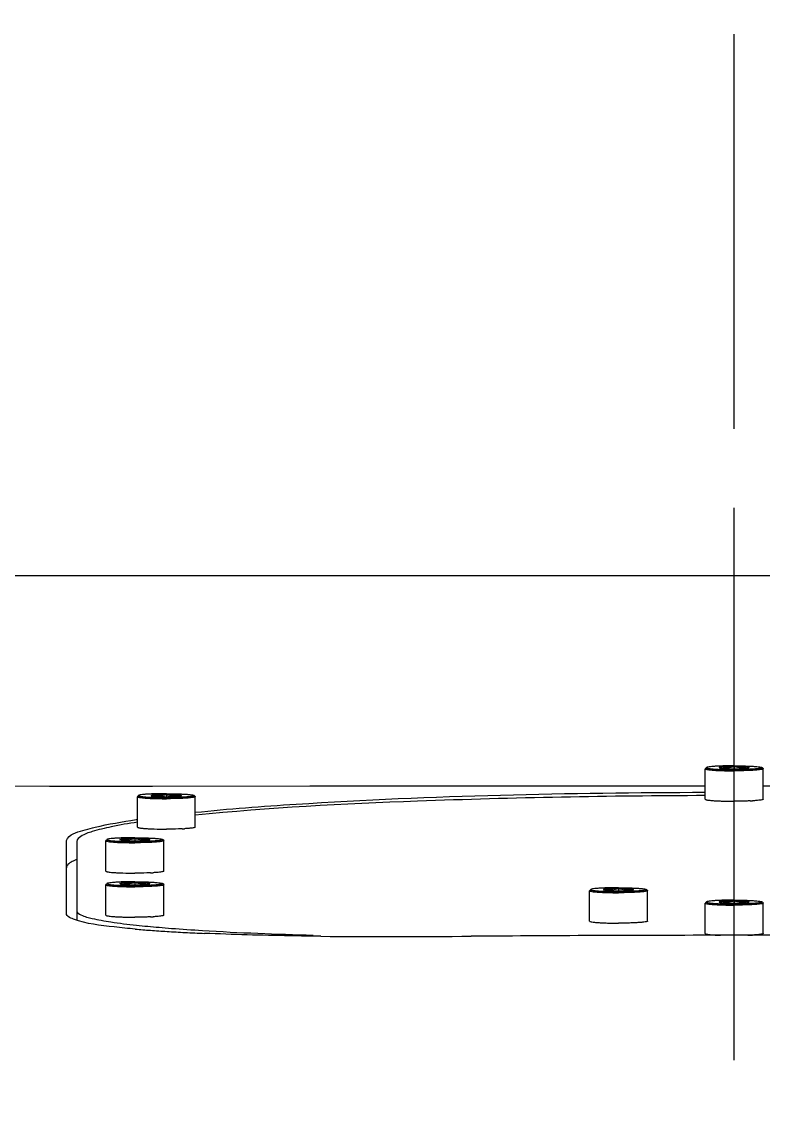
# Model space of a CAD drawing. Header units: millimetres. Extents: x 5828 to 6704, y 123 to 421.
# Drawn here: x 6346.89 to 6350.42, y 239.82 to 245.01 of the extents above; entities that cross this region are included whole.
import ezdxf

# ---------------------------------------------------------------- set-up
doc = ezdxf.new("R2010")
doc.units = ezdxf.units.MM
doc.linetypes.add('BANKLINE1', pattern=[5.5, 4, -1.5])
doc.linetypes.add('CENTER', pattern=[0.6, 0.375, -0.075, 0.075, -0.075])
doc.layers.add('00_COMPONENTS', color=7, linetype='BANKLINE1')
doc.layers.add('外形图', color=7, linetype='Continuous')

msp = doc.modelspace()

# ---------------------------------------------------------------- linework, layer by layer
at = {"layer": '00_COMPONENTS', "linetype": 'CENTER', "ltscale": 5}
msp.add_line((6350.2788, 222.0758), (6350.2788, 283.1799), dxfattribs=at)
at = {"layer": '外形图', "linetype": 'Continuous'}
for p, q in [((6353.9288, 242.3777), (6346.6288, 242.3777)), ((6350.2788, 241.4913), (6350.2788, 242.3777)), ((6350.1413, 241.3157), (6350.1413, 241.4603)), ((6350.1416, 241.461), (6350.1466, 241.466)), ((6350.2166, 241.4678), (6350.2166, 241.4644)), ((6350.2788, 241.4703), (6350.2788, 241.4603)), ((6350.3409, 241.4628), (6350.3409, 241.4678)), ((6350.4159, 241.461), (6350.4109, 241.466)), ((6350.4163, 241.3157), (6350.4163, 241.4603)), ((6347.4413, 241.1831), (6347.4413, 241.3278)), ((6347.4416, 241.3285), (6347.4466, 241.3334)), ((6347.5166, 241.3353), (6347.5166, 241.3319)), ((6347.5788, 241.3378), (6347.5788, 241.3278)), ((6347.6409, 241.3303), (6347.6409, 241.3353)), ((6347.7159, 241.3285), (6347.7109, 241.3334)), ((6347.7163, 241.1831), (6347.7163, 241.3278)), ((6347.4348, 241.2187), (6347.4405, 241.2195)), ((6347.1038, 240.7707), (6347.1038, 241.1161)), ((6347.1538, 241.1151), (6347.1538, 240.7404)), ((6347.2913, 240.9739), (6347.2913, 241.1185)), ((6347.2916, 241.1192), (6347.2966, 241.1242)), ((6347.3666, 241.126), (6347.3666, 241.1226)), ((6347.4288, 241.1285), (6347.4288, 241.1185)), ((6347.4909, 241.121), (6347.4909, 241.126)), ((6347.5659, 241.1192), (6347.5609, 241.1242)), ((6347.5663, 240.9739), (6347.5663, 241.1185)), ((6347.2913, 240.7646), (6347.2913, 240.9093)), ((6347.2916, 240.9099), (6347.2966, 240.9149)), ((6347.3666, 240.9167), (6347.3666, 240.9133)), ((6347.4288, 240.9192), (6347.4288, 240.9092)), ((6347.4909, 240.9117), (6347.4909, 240.9167)), ((6347.5659, 240.9099), (6347.5609, 240.9149)), ((6347.5663, 240.7646), (6347.5663, 240.9093)), ((6349.5913, 240.7363), (6349.5913, 240.8809)), ((6349.5916, 240.8816), (6349.5966, 240.8866)), ((6349.6666, 240.8884), (6349.6666, 240.885)), ((6349.7288, 240.8909), (6349.7288, 240.8809)), ((6349.7909, 240.8834), (6349.7909, 240.8884)), ((6349.8659, 240.8816), (6349.8609, 240.8866)), ((6349.8663, 240.7363), (6349.8663, 240.8809)), ((6350.1413, 240.6774), (6350.1413, 240.8221)), ((6350.1416, 240.8227), (6350.1466, 240.8277)), ((6350.2166, 240.8295), (6350.2166, 240.8261)), ((6350.2788, 240.8321), (6350.2788, 240.822)), ((6350.3409, 240.8245), (6350.3409, 240.8295)), ((6350.4159, 240.8227), (6350.4109, 240.8277)), ((6350.4163, 240.6774), (6350.4163, 240.8221))]:
    msp.add_line(p, q, dxfattribs=at)
for points in [[(6350.1413, 241.3777), (6349.2137, 241.3774), (6348.2607, 241.3771), (6347.5121, 241.3761), (6347.0236, 241.3761), (6346.7426, 241.3774), (6346.505, 241.3775), (6346.2629, 241.379), (6346.0621, 241.3864), (6345.8784, 241.4016), (6345.7048, 241.4252), (6345.5507, 241.4546), (6345.5288, 241.4595)], [(6353.8058, 241.3773), (6353.5158, 241.376), (6353.2055, 241.3757), (6352.8555, 241.3766), (6352.3868, 241.3771), (6351.7742, 241.377), (6351.0424, 241.3777), (6350.4163, 241.3778)]]:
    msp.add_lwpolyline(points, dxfattribs=at)
for centre, radius, start, end in [((6350.2499, 242.3318), 1.0252, 266.7733, 267.4182), ((6350.3076, 242.3318), 1.0252, 272.5818, 273.2267), ((6347.5499, 242.1993), 1.0252, 266.7733, 267.4182), ((6347.6076, 242.1993), 1.0252, 272.5818, 273.2267), ((6347.2109, 240.868), 0.1709, 114.9966, 117.829), ((6347.3999, 241.99), 1.0252, 266.7733, 267.4182), ((6347.4576, 241.99), 1.0252, 272.5818, 273.2267), ((6347.3999, 241.7807), 1.0252, 266.7733, 267.4182), ((6347.4576, 241.7807), 1.0252, 272.5818, 273.2267), ((6347.8661, 245.649), 4.9696, 264.9771, 265.8088), ((6347.9648, 245.6582), 4.9691, 263.8928, 265.1388), ((6348.1384, 247.6202), 6.9388, 265.08383, 265.5777), ((6347.9825, 247.2284), 6.5532, 265.8035, 266.49438), ((6348.0951, 249.0583), 8.3867, 266.49074, 267.07629), ((6348.2067, 251.237), 10.5682, 267.0746, 267.579), ((6350.2839, 75.8112), 164.8578, 90.001782, 90.43627), ((6350.2499, 241.6935), 1.0252, 266.7733, 267.4182), ((6350.2608, 241.9282), 1.2602, 267.4066, 267.8751), ((6350.2736, 75.8115), 164.8575, 89.563731, 89.99819), ((6350.2968, 241.9283), 1.2602, 272.1248, 272.5934), ((6350.3076, 241.6935), 1.0252, 272.5818, 273.2267)]:
    msp.add_arc(centre, radius, start, end, dxfattribs=at)
for points in [[(6350.1416, 241.461), (6350.1414, 241.4608), (6350.1413, 241.4606), (6350.1413, 241.4603)], [(6350.4159, 241.461), (6350.4161, 241.4608), (6350.4163, 241.4606), (6350.4163, 241.4603)], [(6347.4416, 241.3285), (6347.4414, 241.3283), (6347.4413, 241.328), (6347.4413, 241.3278)], [(6347.7159, 241.3285), (6347.7161, 241.3283), (6347.7163, 241.328), (6347.7163, 241.3278)], [(6347.2916, 241.1192), (6347.2914, 241.119), (6347.2913, 241.1188), (6347.2913, 241.1185)], [(6347.5659, 241.1192), (6347.5661, 241.119), (6347.5663, 241.1188), (6347.5663, 241.1185)], [(6347.2916, 240.9099), (6347.2914, 240.9097), (6347.2913, 240.9095), (6347.2913, 240.9093)], [(6347.5659, 240.9099), (6347.5661, 240.9097), (6347.5663, 240.9095), (6347.5663, 240.9093)], [(6349.5916, 240.8816), (6349.5914, 240.8814), (6349.5913, 240.8812), (6349.5913, 240.8809)], [(6349.8659, 240.8816), (6349.8661, 240.8814), (6349.8663, 240.8812), (6349.8663, 240.8809)], [(6350.1416, 240.8227), (6350.1414, 240.8226), (6350.1413, 240.8223), (6350.1413, 240.8221)], [(6350.4159, 240.8227), (6350.4161, 240.8226), (6350.4163, 240.8223), (6350.4163, 240.8221)], [(6348.3129, 240.6642), (6348.5512, 240.6613), (6348.7895, 240.663), (6349.0277, 240.6644)]]:
    msp.add_open_spline(points, degree=3, dxfattribs=at)
for points, knots in [([(6350.1413, 241.4603), (6350.1413, 241.4599), (6350.1422, 241.459), (6350.1457, 241.4578), (6350.1533, 241.4563), (6350.1659, 241.4548), (6350.1828, 241.4534), (6350.2033, 241.4522), (6350.2268, 241.4514), (6350.2523, 241.4509), (6350.2698, 241.4507), (6350.2788, 241.4507)], [0, 0, 0, 0, 0.008294, 0.024078, 0.081993, 0.174429, 0.298227, 0.448779, 0.620382, 0.806484, 1, 1, 1, 1]), ([(6350.1466, 241.466), (6350.1464, 241.4657), (6350.1461, 241.4647), (6350.1479, 241.4638), (6350.1503, 241.463), (6350.1543, 241.4621), (6350.1594, 241.4613), (6350.1659, 241.4605), (6350.1735, 241.4597), (6350.1857, 241.4587), (6350.2033, 241.4576), (6350.2356, 241.4564), (6350.2612, 241.4561), (6350.2788, 241.4561)], [0, 0, 0, 0, 0.007303, 0.018311, 0.038294, 0.067898, 0.107036, 0.155397, 0.212521, 0.277835, 0.430285, 0.606465, 1, 1, 1, 1]), ([(6350.2788, 241.4746), (6350.2626, 241.4746), (6350.239, 241.4743), (6350.2089, 241.4732), (6350.1895, 241.4722), (6350.1731, 241.471), (6350.1605, 241.4696), (6350.1525, 241.4683), (6350.1484, 241.467), (6350.147, 241.4664), (6350.1466, 241.466)], [0, 0, 0, 0, 0.365433, 0.532156, 0.680316, 0.804784, 0.901306, 0.966751, 0.987316, 1, 1, 1, 1]), ([(6350.2166, 241.4678), (6350.2157, 241.4677), (6350.2141, 241.4675), (6350.2116, 241.4671), (6350.2094, 241.4666), (6350.2078, 241.4662), (6350.2067, 241.4653), (6350.2073, 241.4648), (6350.2075, 241.4647)], [0, 0, 0, 0, 0.248167, 0.458589, 0.700588, 0.853513, 0.926504, 1, 1, 1, 1]), ([(6350.2075, 241.4647), (6350.2085, 241.4642), (6350.2116, 241.4635), (6350.2146, 241.4631), (6350.2166, 241.4628)], [0, 0, 0, 0, 0.356725, 1, 1, 1, 1]), ([(6350.2788, 241.4703), (6350.2688, 241.4666), (6350.2479, 241.4613), (6350.2267, 241.4649), (6350.2166, 241.4678)], [0, 0, 0, 0, 0.503472, 1, 1, 1, 1]), ([(6350.2788, 241.4703), (6350.2668, 241.4703), (6350.2461, 241.4699), (6350.2253, 241.4689), (6350.2166, 241.4678)], [0, 0, 0, 0, 0.576814, 1, 1, 1, 1]), ([(6350.2166, 241.4628), (6350.2253, 241.4618), (6350.2461, 241.4607), (6350.2668, 241.4603), (6350.2788, 241.4603)], [0, 0, 0, 0, 0.423199, 1, 1, 1, 1]), ([(6350.2788, 241.4746), (6350.295, 241.4746), (6350.3185, 241.4743), (6350.3486, 241.4732), (6350.3681, 241.4722), (6350.3844, 241.471), (6350.397, 241.4696), (6350.405, 241.4683), (6350.4092, 241.467), (6350.4105, 241.4664), (6350.4109, 241.466)], [0, 0, 0, 0, 0.365433, 0.532156, 0.680316, 0.804784, 0.901306, 0.966751, 0.987316, 1, 1, 1, 1]), ([(6350.3409, 241.4678), (6350.3309, 241.4649), (6350.3096, 241.4613), (6350.2887, 241.4666), (6350.2788, 241.4703)], [0, 0, 0, 0, 0.496528, 1, 1, 1, 1]), ([(6350.3409, 241.4678), (6350.3322, 241.4689), (6350.3115, 241.4699), (6350.2907, 241.4703), (6350.2788, 241.4703)], [0, 0, 0, 0, 0.423199, 1, 1, 1, 1]), ([(6350.4109, 241.466), (6350.4112, 241.4657), (6350.4114, 241.4647), (6350.4096, 241.4638), (6350.4072, 241.463), (6350.4032, 241.4621), (6350.3981, 241.4613), (6350.3917, 241.4605), (6350.3841, 241.4597), (6350.3718, 241.4587), (6350.3542, 241.4576), (6350.3219, 241.4564), (6350.2964, 241.4561), (6350.2788, 241.4561)], [0, 0, 0, 0, 0.007303, 0.018311, 0.038294, 0.067898, 0.107036, 0.155397, 0.212521, 0.277835, 0.430285, 0.606465, 1, 1, 1, 1]), ([(6350.2788, 241.4603), (6350.2907, 241.4603), (6350.3115, 241.4607), (6350.3322, 241.4618), (6350.3409, 241.4628)], [0, 0, 0, 0, 0.576801, 1, 1, 1, 1]), ([(6350.4163, 241.4603), (6350.4163, 241.4599), (6350.4153, 241.459), (6350.4119, 241.4578), (6350.4042, 241.4563), (6350.3917, 241.4548), (6350.3748, 241.4534), (6350.3542, 241.4522), (6350.3307, 241.4514), (6350.3053, 241.4509), (6350.2877, 241.4507), (6350.2788, 241.4507)], [0, 0, 0, 0, 0.008294, 0.024078, 0.081993, 0.174429, 0.298227, 0.448779, 0.620382, 0.806484, 1, 1, 1, 1]), ([(6350.35, 241.4647), (6350.3502, 241.4648), (6350.3505, 241.465), (6350.3505, 241.4658), (6350.3492, 241.4663), (6350.3474, 241.4668), (6350.3444, 241.4674), (6350.3422, 241.4677), (6350.3409, 241.4678)], [0, 0, 0, 0, 0.056406, 0.093261, 0.189778, 0.371768, 0.642741, 1, 1, 1, 1]), ([(6350.3409, 241.4628), (6350.3429, 241.4631), (6350.3459, 241.4635), (6350.349, 241.4642), (6350.35, 241.4647)], [0, 0, 0, 0, 0.643275, 1, 1, 1, 1]), ([(6347.4413, 241.3278), (6347.4413, 241.3274), (6347.4422, 241.3265), (6347.4457, 241.3253), (6347.4533, 241.3237), (6347.4659, 241.3222), (6347.4828, 241.3208), (6347.5033, 241.3197), (6347.5268, 241.3188), (6347.5523, 241.3183), (6347.5698, 241.3182), (6347.5788, 241.3182)], [0, 0, 0, 0, 0.008294, 0.024078, 0.081993, 0.174429, 0.298227, 0.448779, 0.620382, 0.806484, 1, 1, 1, 1]), ([(6347.4466, 241.3334), (6347.4464, 241.3332), (6347.4461, 241.3322), (6347.4479, 241.3313), (6347.4503, 241.3304), (6347.4543, 241.3296), (6347.4594, 241.3287), (6347.4659, 241.3279), (6347.4735, 241.3271), (6347.4857, 241.3261), (6347.5033, 241.3251), (6347.5357, 241.3239), (6347.5612, 241.3235), (6347.5788, 241.3235)], [0, 0, 0, 0, 0.007303, 0.018311, 0.038294, 0.067898, 0.107036, 0.155397, 0.212521, 0.277835, 0.430285, 0.606465, 1, 1, 1, 1]), ([(6347.5788, 241.342), (6347.5626, 241.342), (6347.539, 241.3417), (6347.5089, 241.3407), (6347.4895, 241.3397), (6347.4731, 241.3385), (6347.4606, 241.337), (6347.4525, 241.3357), (6347.4484, 241.3345), (6347.447, 241.3338), (6347.4466, 241.3334)], [0, 0, 0, 0, 0.365433, 0.532156, 0.680316, 0.804784, 0.901306, 0.966751, 0.987316, 1, 1, 1, 1]), ([(6347.5166, 241.3353), (6347.5157, 241.3352), (6347.5141, 241.335), (6347.5116, 241.3346), (6347.5094, 241.334), (6347.5078, 241.3337), (6347.5067, 241.3328), (6347.5073, 241.3323), (6347.5075, 241.3322)], [0, 0, 0, 0, 0.248167, 0.458589, 0.700588, 0.853513, 0.926504, 1, 1, 1, 1]), ([(6347.5075, 241.3322), (6347.5085, 241.3316), (6347.5116, 241.331), (6347.5147, 241.3305), (6347.5166, 241.3303)], [0, 0, 0, 0, 0.356725, 1, 1, 1, 1]), ([(6347.5788, 241.3378), (6347.5688, 241.3341), (6347.5479, 241.3288), (6347.5267, 241.3324), (6347.5166, 241.3353)], [0, 0, 0, 0, 0.503472, 1, 1, 1, 1]), ([(6347.5788, 241.3378), (6347.5668, 241.3378), (6347.5461, 241.3374), (6347.5253, 241.3363), (6347.5166, 241.3353)], [0, 0, 0, 0, 0.576814, 1, 1, 1, 1]), ([(6347.5166, 241.3303), (6347.5253, 241.3292), (6347.5461, 241.3282), (6347.5668, 241.3278), (6347.5788, 241.3278)], [0, 0, 0, 0, 0.423199, 1, 1, 1, 1]), ([(6347.5788, 241.342), (6347.595, 241.342), (6347.6185, 241.3417), (6347.6486, 241.3407), (6347.6681, 241.3397), (6347.6844, 241.3385), (6347.697, 241.337), (6347.705, 241.3357), (6347.7092, 241.3345), (6347.7105, 241.3338), (6347.7109, 241.3334)], [0, 0, 0, 0, 0.365433, 0.532156, 0.680316, 0.804784, 0.901306, 0.966751, 0.987316, 1, 1, 1, 1]), ([(6347.6409, 241.3353), (6347.6309, 241.3324), (6347.6096, 241.3288), (6347.5887, 241.3341), (6347.5788, 241.3378)], [0, 0, 0, 0, 0.496528, 1, 1, 1, 1]), ([(6347.6409, 241.3353), (6347.6322, 241.3363), (6347.6115, 241.3374), (6347.5907, 241.3378), (6347.5788, 241.3378)], [0, 0, 0, 0, 0.423199, 1, 1, 1, 1]), ([(6347.7109, 241.3334), (6347.7112, 241.3332), (6347.7114, 241.3322), (6347.7096, 241.3313), (6347.7072, 241.3304), (6347.7032, 241.3296), (6347.6981, 241.3287), (6347.6917, 241.3279), (6347.6841, 241.3271), (6347.6718, 241.3261), (6347.6542, 241.3251), (6347.6219, 241.3239), (6347.5964, 241.3235), (6347.5788, 241.3235)], [0, 0, 0, 0, 0.007303, 0.018311, 0.038294, 0.067898, 0.107036, 0.155397, 0.212521, 0.277835, 0.430285, 0.606465, 1, 1, 1, 1]), ([(6347.5788, 241.3278), (6347.5907, 241.3278), (6347.6115, 241.3282), (6347.6322, 241.3292), (6347.6409, 241.3303)], [0, 0, 0, 0, 0.576801, 1, 1, 1, 1]), ([(6347.7163, 241.3278), (6347.7163, 241.3274), (6347.7153, 241.3265), (6347.7119, 241.3253), (6347.7042, 241.3237), (6347.6917, 241.3222), (6347.6748, 241.3208), (6347.6542, 241.3197), (6347.6307, 241.3188), (6347.6053, 241.3183), (6347.5877, 241.3182), (6347.5788, 241.3182)], [0, 0, 0, 0, 0.008294, 0.024078, 0.081993, 0.174429, 0.298227, 0.448779, 0.620382, 0.806484, 1, 1, 1, 1]), ([(6347.65, 241.3322), (6347.6502, 241.3323), (6347.6505, 241.3325), (6347.6505, 241.3333), (6347.6492, 241.3337), (6347.6474, 241.3343), (6347.6445, 241.3348), (6347.6422, 241.3351), (6347.6409, 241.3353)], [0, 0, 0, 0, 0.056406, 0.093261, 0.189778, 0.371768, 0.642741, 1, 1, 1, 1]), ([(6347.6409, 241.3303), (6347.6429, 241.3305), (6347.6459, 241.331), (6347.649, 241.3316), (6347.65, 241.3322)], [0, 0, 0, 0, 0.643275, 1, 1, 1, 1]), ([(6347.7154, 241.2534), (6347.875, 241.2699), (6348.6823, 241.3307), (6349.4923, 241.3468), (6350.1411, 241.3487)], [0, 0, 0, 0, 0.198313, 1, 1, 1, 1]), ([(6350.1413, 241.3329), (6349.685, 241.3315), (6348.8759, 241.3165), (6348.0671, 241.275), (6347.7158, 241.2399)], [0, 0, 0, 0, 0.563785, 1, 1, 1, 1]), ([(6350.1413, 241.3157), (6350.1413, 241.3149), (6350.1442, 241.3136), (6350.1488, 241.3125), (6350.1573, 241.3111), (6350.1638, 241.3104), (6350.1675, 241.31)], [0, 0, 0, 0, 0.083084, 0.275731, 0.583265, 1, 1, 1, 1]), ([(6350.1675, 241.31), (6350.1694, 241.3099), (6350.1776, 241.3091), (6350.1858, 241.3086), (6350.1922, 241.3082)], [0, 0, 0, 0, 0.223858, 1, 1, 1, 1]), ([(6350.2038, 241.3076), (6350.2095, 241.3074), (6350.2345, 241.3064), (6350.2595, 241.3061), (6350.2788, 241.3061)], [0, 0, 0, 0, 0.231354, 1, 1, 1, 1]), ([(6350.3538, 241.3076), (6350.348, 241.3074), (6350.323, 241.3064), (6350.298, 241.3061), (6350.2788, 241.3061)], [0, 0, 0, 0, 0.231354, 1, 1, 1, 1]), ([(6350.39, 241.31), (6350.3882, 241.3099), (6350.3799, 241.3091), (6350.3717, 241.3086), (6350.3653, 241.3082)], [0, 0, 0, 0, 0.223858, 1, 1, 1, 1]), ([(6350.4163, 241.3157), (6350.4163, 241.3149), (6350.4133, 241.3136), (6350.4087, 241.3125), (6350.4002, 241.3111), (6350.3938, 241.3104), (6350.39, 241.31)], [0, 0, 0, 0, 0.083084, 0.275731, 0.583265, 1, 1, 1, 1]), ([(6347.193, 241.17), (6347.2084, 241.1746), (6347.288, 241.1953), (6347.3693, 241.2088), (6347.4348, 241.2187)], [0, 0, 0, 0, 0.194819, 1, 1, 1, 1]), ([(6347.1038, 241.1161), (6347.1038, 241.121), (6347.1227, 241.1547), (6347.1634, 241.1612), (6347.193, 241.17)], [0, 0, 0, 0, 0.137195, 1, 1, 1, 1]), ([(6347.441, 241.2064), (6347.3994, 241.2001), (6347.3276, 241.1885), (6347.236, 241.1655), (6347.1811, 241.1477), (6347.1538, 241.125), (6347.1538, 241.1151)], [0, 0, 0, 0, 0.410301, 0.711497, 0.903529, 1, 1, 1, 1]), ([(6347.4413, 241.1831), (6347.4413, 241.1824), (6347.4442, 241.181), (6347.4488, 241.1799), (6347.4573, 241.1785), (6347.4638, 241.1779), (6347.4675, 241.1775)], [0, 0, 0, 0, 0.083084, 0.275731, 0.583265, 1, 1, 1, 1]), ([(6347.4675, 241.1775), (6347.4694, 241.1773), (6347.4776, 241.1766), (6347.4858, 241.1761), (6347.4922, 241.1757)], [0, 0, 0, 0, 0.223858, 1, 1, 1, 1]), ([(6347.5038, 241.1751), (6347.5095, 241.1748), (6347.5345, 241.1739), (6347.5595, 241.1736), (6347.5788, 241.1736)], [0, 0, 0, 0, 0.231354, 1, 1, 1, 1]), ([(6347.6538, 241.1751), (6347.648, 241.1748), (6347.623, 241.1739), (6347.598, 241.1736), (6347.5788, 241.1736)], [0, 0, 0, 0, 0.231354, 1, 1, 1, 1]), ([(6347.69, 241.1775), (6347.6882, 241.1773), (6347.6799, 241.1766), (6347.6717, 241.1761), (6347.6653, 241.1757)], [0, 0, 0, 0, 0.223858, 1, 1, 1, 1]), ([(6347.7163, 241.1831), (6347.7163, 241.1824), (6347.7133, 241.181), (6347.7087, 241.1799), (6347.7002, 241.1785), (6347.6938, 241.1779), (6347.69, 241.1775)], [0, 0, 0, 0, 0.083084, 0.275731, 0.583265, 1, 1, 1, 1]), ([(6347.2913, 241.1185), (6347.2913, 241.1181), (6347.2922, 241.1172), (6347.2957, 241.116), (6347.3033, 241.1144), (6347.3159, 241.113), (6347.3328, 241.1116), (6347.3533, 241.1104), (6347.3768, 241.1096), (6347.4023, 241.1091), (6347.4198, 241.1089), (6347.4288, 241.1089)], [0, 0, 0, 0, 0.008294, 0.024078, 0.081993, 0.174429, 0.298227, 0.448779, 0.620382, 0.806484, 1, 1, 1, 1]), ([(6347.2966, 241.1242), (6347.2964, 241.1239), (6347.2961, 241.1229), (6347.2979, 241.122), (6347.3003, 241.1212), (6347.3043, 241.1203), (6347.3094, 241.1195), (6347.3159, 241.1186), (6347.3235, 241.1179), (6347.3357, 241.1169), (6347.3533, 241.1158), (6347.3857, 241.1146), (6347.4112, 241.1143), (6347.4288, 241.1143)], [0, 0, 0, 0, 0.007303, 0.018311, 0.038294, 0.067898, 0.107036, 0.155397, 0.212521, 0.277835, 0.430285, 0.606465, 1, 1, 1, 1]), ([(6347.4288, 241.1328), (6347.4126, 241.1328), (6347.389, 241.1325), (6347.3589, 241.1314), (6347.3395, 241.1304), (6347.3231, 241.1292), (6347.3106, 241.1278), (6347.3025, 241.1265), (6347.2984, 241.1252), (6347.297, 241.1246), (6347.2966, 241.1242)], [0, 0, 0, 0, 0.365433, 0.532156, 0.680316, 0.804784, 0.901306, 0.966751, 0.987316, 1, 1, 1, 1]), ([(6347.3666, 241.126), (6347.3657, 241.1259), (6347.3641, 241.1257), (6347.3616, 241.1253), (6347.3594, 241.1248), (6347.3578, 241.1244), (6347.3567, 241.1235), (6347.3573, 241.123), (6347.3575, 241.1229)], [0, 0, 0, 0, 0.248167, 0.458589, 0.700588, 0.853513, 0.926504, 1, 1, 1, 1]), ([(6347.3575, 241.1229), (6347.3585, 241.1224), (6347.3616, 241.1217), (6347.3647, 241.1212), (6347.3666, 241.121)], [0, 0, 0, 0, 0.356725, 1, 1, 1, 1]), ([(6347.4288, 241.1285), (6347.4188, 241.1248), (6347.3979, 241.1195), (6347.3767, 241.1231), (6347.3666, 241.126)], [0, 0, 0, 0, 0.503472, 1, 1, 1, 1]), ([(6347.4288, 241.1285), (6347.4168, 241.1285), (6347.3961, 241.1281), (6347.3753, 241.1271), (6347.3666, 241.126)], [0, 0, 0, 0, 0.576814, 1, 1, 1, 1]), ([(6347.3666, 241.121), (6347.3753, 241.12), (6347.3961, 241.1189), (6347.4168, 241.1185), (6347.4288, 241.1185)], [0, 0, 0, 0, 0.423199, 1, 1, 1, 1]), ([(6347.4288, 241.1328), (6347.445, 241.1328), (6347.4685, 241.1325), (6347.4986, 241.1314), (6347.5181, 241.1304), (6347.5344, 241.1292), (6347.547, 241.1278), (6347.555, 241.1265), (6347.5592, 241.1252), (6347.5605, 241.1246), (6347.5609, 241.1242)], [0, 0, 0, 0, 0.365433, 0.532156, 0.680316, 0.804784, 0.901306, 0.966751, 0.987316, 1, 1, 1, 1]), ([(6347.4909, 241.126), (6347.4809, 241.1231), (6347.4596, 241.1195), (6347.4387, 241.1248), (6347.4288, 241.1285)], [0, 0, 0, 0, 0.496528, 1, 1, 1, 1]), ([(6347.4909, 241.126), (6347.4822, 241.1271), (6347.4615, 241.1281), (6347.4407, 241.1285), (6347.4288, 241.1285)], [0, 0, 0, 0, 0.423199, 1, 1, 1, 1]), ([(6347.5609, 241.1242), (6347.5612, 241.1239), (6347.5614, 241.1229), (6347.5596, 241.122), (6347.5572, 241.1212), (6347.5532, 241.1203), (6347.5481, 241.1195), (6347.5417, 241.1186), (6347.5341, 241.1179), (6347.5218, 241.1169), (6347.5042, 241.1158), (6347.4719, 241.1146), (6347.4464, 241.1143), (6347.4288, 241.1143)], [0, 0, 0, 0, 0.007303, 0.018311, 0.038294, 0.067898, 0.107036, 0.155397, 0.212521, 0.277835, 0.430285, 0.606465, 1, 1, 1, 1]), ([(6347.4288, 241.1185), (6347.4407, 241.1185), (6347.4615, 241.1189), (6347.4822, 241.12), (6347.4909, 241.121)], [0, 0, 0, 0, 0.576801, 1, 1, 1, 1]), ([(6347.5663, 241.1185), (6347.5663, 241.1181), (6347.5653, 241.1172), (6347.5619, 241.116), (6347.5542, 241.1144), (6347.5417, 241.113), (6347.5248, 241.1116), (6347.5042, 241.1104), (6347.4807, 241.1096), (6347.4553, 241.1091), (6347.4377, 241.1089), (6347.4288, 241.1089)], [0, 0, 0, 0, 0.008294, 0.024078, 0.081993, 0.174429, 0.298227, 0.448779, 0.620382, 0.806484, 1, 1, 1, 1]), ([(6347.5, 241.1229), (6347.5002, 241.123), (6347.5005, 241.1232), (6347.5005, 241.124), (6347.4992, 241.1245), (6347.4974, 241.125), (6347.4945, 241.1255), (6347.4922, 241.1259), (6347.4909, 241.126)], [0, 0, 0, 0, 0.056406, 0.093261, 0.189778, 0.371768, 0.642741, 1, 1, 1, 1]), ([(6347.4909, 241.121), (6347.4929, 241.1212), (6347.4959, 241.1217), (6347.499, 241.1224), (6347.5, 241.1229)], [0, 0, 0, 0, 0.643275, 1, 1, 1, 1]), ([(6347.1311, 241.0192), (6347.1237, 241.0153), (6347.1118, 241.0085), (6347.1038, 240.9955), (6347.1038, 240.9901)], [0, 0, 0, 0, 0.609439, 1, 1, 1, 1]), ([(6347.1523, 241.0288), (6347.1499, 241.0278), (6347.1454, 241.026), (6347.1408, 241.024), (6347.1387, 241.0229)], [0, 0, 0, 0, 0.517147, 1, 1, 1, 1]), ([(6347.2913, 240.9739), (6347.2913, 240.9731), (6347.2942, 240.9718), (6347.2988, 240.9707), (6347.3073, 240.9693), (6347.3138, 240.9686), (6347.3175, 240.9682)], [0, 0, 0, 0, 0.083084, 0.275731, 0.583265, 1, 1, 1, 1]), ([(6347.3175, 240.9682), (6347.3194, 240.9681), (6347.3276, 240.9673), (6347.3358, 240.9668), (6347.3422, 240.9664)], [0, 0, 0, 0, 0.223858, 1, 1, 1, 1]), ([(6347.3538, 240.9658), (6347.3595, 240.9656), (6347.3845, 240.9646), (6347.4095, 240.9643), (6347.4288, 240.9643)], [0, 0, 0, 0, 0.231354, 1, 1, 1, 1]), ([(6347.5038, 240.9658), (6347.498, 240.9656), (6347.473, 240.9646), (6347.448, 240.9643), (6347.4288, 240.9643)], [0, 0, 0, 0, 0.231354, 1, 1, 1, 1]), ([(6347.54, 240.9682), (6347.5382, 240.9681), (6347.5299, 240.9673), (6347.5217, 240.9668), (6347.5153, 240.9664)], [0, 0, 0, 0, 0.223858, 1, 1, 1, 1]), ([(6347.5663, 240.9739), (6347.5663, 240.9731), (6347.5634, 240.9718), (6347.5587, 240.9707), (6347.5502, 240.9693), (6347.5438, 240.9686), (6347.54, 240.9682)], [0, 0, 0, 0, 0.083084, 0.275731, 0.583265, 1, 1, 1, 1]), ([(6347.2913, 240.9093), (6347.2913, 240.9089), (6347.2922, 240.908), (6347.2957, 240.9067), (6347.3033, 240.9052), (6347.3159, 240.9037), (6347.3328, 240.9023), (6347.3533, 240.9012), (6347.3768, 240.9003), (6347.4023, 240.8998), (6347.4198, 240.8997), (6347.4288, 240.8997)], [0, 0, 0, 0, 0.008294, 0.024078, 0.081993, 0.174429, 0.298227, 0.448779, 0.620382, 0.806484, 1, 1, 1, 1]), ([(6347.2966, 240.9149), (6347.2964, 240.9147), (6347.2961, 240.9136), (6347.2979, 240.9128), (6347.3003, 240.9119), (6347.3043, 240.911), (6347.3094, 240.9102), (6347.3159, 240.9094), (6347.3235, 240.9086), (6347.3357, 240.9076), (6347.3533, 240.9066), (6347.3857, 240.9053), (6347.4112, 240.905), (6347.4288, 240.905)], [0, 0, 0, 0, 0.007303, 0.018311, 0.038294, 0.067898, 0.107036, 0.155397, 0.212521, 0.277835, 0.430285, 0.606465, 1, 1, 1, 1]), ([(6347.4288, 240.9235), (6347.4126, 240.9235), (6347.389, 240.9232), (6347.3589, 240.9222), (6347.3395, 240.9211), (6347.3231, 240.9199), (6347.3106, 240.9185), (6347.3025, 240.9172), (6347.2984, 240.9159), (6347.297, 240.9153), (6347.2966, 240.9149)], [0, 0, 0, 0, 0.365433, 0.532156, 0.680316, 0.804784, 0.901306, 0.966751, 0.987316, 1, 1, 1, 1]), ([(6347.3666, 240.9167), (6347.3657, 240.9166), (6347.3641, 240.9164), (6347.3616, 240.916), (6347.3594, 240.9155), (6347.3578, 240.9151), (6347.3567, 240.9143), (6347.3573, 240.9138), (6347.3575, 240.9136)], [0, 0, 0, 0, 0.248167, 0.458589, 0.700588, 0.853513, 0.926504, 1, 1, 1, 1]), ([(6347.3575, 240.9136), (6347.3585, 240.9131), (6347.3616, 240.9125), (6347.3647, 240.912), (6347.3666, 240.9117)], [0, 0, 0, 0, 0.356725, 1, 1, 1, 1]), ([(6347.4288, 240.9192), (6347.4188, 240.9155), (6347.3979, 240.9103), (6347.3767, 240.9138), (6347.3666, 240.9167)], [0, 0, 0, 0, 0.503472, 1, 1, 1, 1]), ([(6347.4288, 240.9192), (6347.4168, 240.9192), (6347.3961, 240.9189), (6347.3753, 240.9178), (6347.3666, 240.9167)], [0, 0, 0, 0, 0.576814, 1, 1, 1, 1]), ([(6347.3666, 240.9117), (6347.3753, 240.9107), (6347.3961, 240.9096), (6347.4168, 240.9092), (6347.4288, 240.9092)], [0, 0, 0, 0, 0.423199, 1, 1, 1, 1]), ([(6347.4288, 240.9235), (6347.445, 240.9235), (6347.4685, 240.9232), (6347.4986, 240.9222), (6347.5181, 240.9211), (6347.5344, 240.9199), (6347.547, 240.9185), (6347.555, 240.9172), (6347.5592, 240.9159), (6347.5605, 240.9153), (6347.5609, 240.9149)], [0, 0, 0, 0, 0.365433, 0.532156, 0.680316, 0.804784, 0.901306, 0.966751, 0.987316, 1, 1, 1, 1]), ([(6347.4909, 240.9167), (6347.4809, 240.9138), (6347.4596, 240.9103), (6347.4387, 240.9155), (6347.4288, 240.9192)], [0, 0, 0, 0, 0.496528, 1, 1, 1, 1]), ([(6347.4909, 240.9167), (6347.4822, 240.9178), (6347.4615, 240.9189), (6347.4407, 240.9192), (6347.4288, 240.9192)], [0, 0, 0, 0, 0.423199, 1, 1, 1, 1]), ([(6347.5609, 240.9149), (6347.5612, 240.9147), (6347.5614, 240.9136), (6347.5596, 240.9128), (6347.5572, 240.9119), (6347.5532, 240.911), (6347.5481, 240.9102), (6347.5417, 240.9094), (6347.5341, 240.9086), (6347.5218, 240.9076), (6347.5042, 240.9066), (6347.4719, 240.9053), (6347.4464, 240.905), (6347.4288, 240.905)], [0, 0, 0, 0, 0.007303, 0.018311, 0.038294, 0.067898, 0.107036, 0.155397, 0.212521, 0.277835, 0.430285, 0.606465, 1, 1, 1, 1]), ([(6347.4288, 240.9092), (6347.4407, 240.9092), (6347.4615, 240.9096), (6347.4822, 240.9107), (6347.4909, 240.9117)], [0, 0, 0, 0, 0.576801, 1, 1, 1, 1]), ([(6347.5663, 240.9093), (6347.5663, 240.9089), (6347.5653, 240.908), (6347.5619, 240.9067), (6347.5542, 240.9052), (6347.5417, 240.9037), (6347.5248, 240.9023), (6347.5042, 240.9012), (6347.4807, 240.9003), (6347.4553, 240.8998), (6347.4377, 240.8997), (6347.4288, 240.8997)], [0, 0, 0, 0, 0.008294, 0.024078, 0.081993, 0.174429, 0.298227, 0.448779, 0.620382, 0.806484, 1, 1, 1, 1]), ([(6347.5, 240.9136), (6347.5002, 240.9137), (6347.5005, 240.9139), (6347.5005, 240.9147), (6347.4992, 240.9152), (6347.4974, 240.9158), (6347.4945, 240.9163), (6347.4922, 240.9166), (6347.4909, 240.9167)], [0, 0, 0, 0, 0.056406, 0.093261, 0.189778, 0.371768, 0.642741, 1, 1, 1, 1]), ([(6347.4909, 240.9117), (6347.4929, 240.912), (6347.4959, 240.9125), (6347.499, 240.9131), (6347.5, 240.9136)], [0, 0, 0, 0, 0.643275, 1, 1, 1, 1]), ([(6349.5913, 240.8809), (6349.5913, 240.8806), (6349.5922, 240.8797), (6349.5957, 240.8784), (6349.6033, 240.8769), (6349.6159, 240.8754), (6349.6328, 240.874), (6349.6533, 240.8729), (6349.6768, 240.872), (6349.7023, 240.8715), (6349.7198, 240.8714), (6349.7288, 240.8714)], [0, 0, 0, 0, 0.008294, 0.024078, 0.081993, 0.174429, 0.298227, 0.448779, 0.620382, 0.806484, 1, 1, 1, 1]), ([(6349.5966, 240.8866), (6349.5964, 240.8863), (6349.5961, 240.8853), (6349.5979, 240.8844), (6349.6003, 240.8836), (6349.6043, 240.8827), (6349.6094, 240.8819), (6349.6159, 240.8811), (6349.6235, 240.8803), (6349.6357, 240.8793), (6349.6533, 240.8783), (6349.6856, 240.877), (6349.7112, 240.8767), (6349.7288, 240.8767)], [0, 0, 0, 0, 0.007303, 0.018311, 0.038294, 0.067898, 0.107036, 0.155397, 0.212521, 0.277835, 0.430285, 0.606465, 1, 1, 1, 1]), ([(6349.7288, 240.8952), (6349.7126, 240.8952), (6349.689, 240.8949), (6349.6589, 240.8938), (6349.6395, 240.8928), (6349.6231, 240.8916), (6349.6106, 240.8902), (6349.6025, 240.8889), (6349.5984, 240.8876), (6349.597, 240.887), (6349.5966, 240.8866)], [0, 0, 0, 0, 0.365433, 0.532156, 0.680316, 0.804784, 0.901306, 0.966751, 0.987316, 1, 1, 1, 1]), ([(6349.6666, 240.8884), (6349.6657, 240.8883), (6349.6641, 240.8881), (6349.6616, 240.8877), (6349.6594, 240.8872), (6349.6578, 240.8868), (6349.6567, 240.8859), (6349.6573, 240.8855), (6349.6575, 240.8853)], [0, 0, 0, 0, 0.248167, 0.458589, 0.700588, 0.853513, 0.926504, 1, 1, 1, 1]), ([(6349.6575, 240.8853), (6349.6585, 240.8848), (6349.6616, 240.8841), (6349.6646, 240.8837), (6349.6666, 240.8834)], [0, 0, 0, 0, 0.356725, 1, 1, 1, 1]), ([(6349.7288, 240.8909), (6349.7188, 240.8872), (6349.6979, 240.8819), (6349.6767, 240.8855), (6349.6666, 240.8884)], [0, 0, 0, 0, 0.503472, 1, 1, 1, 1]), ([(6349.7288, 240.8909), (6349.7168, 240.8909), (6349.6961, 240.8906), (6349.6753, 240.8895), (6349.6666, 240.8884)], [0, 0, 0, 0, 0.576814, 1, 1, 1, 1]), ([(6349.6666, 240.8834), (6349.6753, 240.8824), (6349.6961, 240.8813), (6349.7168, 240.8809), (6349.7288, 240.8809)], [0, 0, 0, 0, 0.423199, 1, 1, 1, 1]), ([(6349.7288, 240.8952), (6349.745, 240.8952), (6349.7685, 240.8949), (6349.7986, 240.8938), (6349.8181, 240.8928), (6349.8344, 240.8916), (6349.847, 240.8902), (6349.855, 240.8889), (6349.8592, 240.8876), (6349.8605, 240.887), (6349.8609, 240.8866)], [0, 0, 0, 0, 0.365433, 0.532156, 0.680316, 0.804784, 0.901306, 0.966751, 0.987316, 1, 1, 1, 1]), ([(6349.7909, 240.8884), (6349.7809, 240.8855), (6349.7596, 240.8819), (6349.7387, 240.8872), (6349.7288, 240.8909)], [0, 0, 0, 0, 0.496528, 1, 1, 1, 1]), ([(6349.7909, 240.8884), (6349.7822, 240.8895), (6349.7615, 240.8906), (6349.7407, 240.8909), (6349.7288, 240.8909)], [0, 0, 0, 0, 0.423199, 1, 1, 1, 1]), ([(6349.8609, 240.8866), (6349.8612, 240.8863), (6349.8614, 240.8853), (6349.8596, 240.8844), (6349.8572, 240.8836), (6349.8532, 240.8827), (6349.8481, 240.8819), (6349.8417, 240.8811), (6349.8341, 240.8803), (6349.8218, 240.8793), (6349.8042, 240.8783), (6349.7719, 240.877), (6349.7464, 240.8767), (6349.7288, 240.8767)], [0, 0, 0, 0, 0.007303, 0.018311, 0.038294, 0.067898, 0.107036, 0.155397, 0.212521, 0.277835, 0.430285, 0.606465, 1, 1, 1, 1]), ([(6349.7288, 240.8809), (6349.7407, 240.8809), (6349.7615, 240.8813), (6349.7822, 240.8824), (6349.7909, 240.8834)], [0, 0, 0, 0, 0.576801, 1, 1, 1, 1]), ([(6349.8663, 240.8809), (6349.8663, 240.8806), (6349.8653, 240.8797), (6349.8619, 240.8784), (6349.8542, 240.8769), (6349.8417, 240.8754), (6349.8248, 240.874), (6349.8042, 240.8729), (6349.7807, 240.872), (6349.7553, 240.8715), (6349.7377, 240.8714), (6349.7288, 240.8714)], [0, 0, 0, 0, 0.008294, 0.024078, 0.081993, 0.174429, 0.298227, 0.448779, 0.620382, 0.806484, 1, 1, 1, 1]), ([(6349.8, 240.8853), (6349.8002, 240.8854), (6349.8005, 240.8856), (6349.8005, 240.8864), (6349.7992, 240.8869), (6349.7974, 240.8874), (6349.7944, 240.888), (6349.7922, 240.8883), (6349.7909, 240.8884)], [0, 0, 0, 0, 0.056406, 0.093261, 0.189778, 0.371768, 0.642741, 1, 1, 1, 1]), ([(6349.7909, 240.8834), (6349.7929, 240.8837), (6349.7959, 240.8841), (6349.799, 240.8848), (6349.8, 240.8853)], [0, 0, 0, 0, 0.643275, 1, 1, 1, 1]), ([(6350.1413, 240.8221), (6350.1413, 240.8217), (6350.1422, 240.8208), (6350.1457, 240.8195), (6350.1533, 240.818), (6350.1659, 240.8165), (6350.1828, 240.8151), (6350.2033, 240.814), (6350.2268, 240.8131), (6350.2523, 240.8126), (6350.2698, 240.8125), (6350.2788, 240.8125)], [0, 0, 0, 0, 0.008294, 0.024078, 0.081993, 0.174429, 0.298227, 0.448779, 0.620382, 0.806484, 1, 1, 1, 1]), ([(6350.1466, 240.8277), (6350.1464, 240.8275), (6350.1461, 240.8264), (6350.1479, 240.8256), (6350.1503, 240.8247), (6350.1543, 240.8238), (6350.1594, 240.823), (6350.1659, 240.8222), (6350.1735, 240.8214), (6350.1857, 240.8204), (6350.2033, 240.8194), (6350.2356, 240.8181), (6350.2612, 240.8178), (6350.2788, 240.8178)], [0, 0, 0, 0, 0.007303, 0.018311, 0.038294, 0.067898, 0.107036, 0.155397, 0.212521, 0.277835, 0.430285, 0.606465, 1, 1, 1, 1]), ([(6350.2788, 240.8363), (6350.2626, 240.8363), (6350.239, 240.836), (6350.2089, 240.835), (6350.1895, 240.8339), (6350.1731, 240.8327), (6350.1605, 240.8313), (6350.1525, 240.83), (6350.1484, 240.8287), (6350.147, 240.8281), (6350.1466, 240.8277)], [0, 0, 0, 0, 0.365433, 0.532156, 0.680316, 0.804784, 0.901306, 0.966751, 0.987316, 1, 1, 1, 1]), ([(6350.2166, 240.8295), (6350.2157, 240.8294), (6350.2141, 240.8292), (6350.2116, 240.8288), (6350.2094, 240.8283), (6350.2078, 240.8279), (6350.2067, 240.8271), (6350.2073, 240.8266), (6350.2075, 240.8264)], [0, 0, 0, 0, 0.248167, 0.458589, 0.700588, 0.853513, 0.926504, 1, 1, 1, 1]), ([(6350.2075, 240.8264), (6350.2085, 240.8259), (6350.2116, 240.8253), (6350.2146, 240.8248), (6350.2166, 240.8245)], [0, 0, 0, 0, 0.356725, 1, 1, 1, 1]), ([(6350.2788, 240.8321), (6350.2688, 240.8283), (6350.2479, 240.8231), (6350.2267, 240.8266), (6350.2166, 240.8295)], [0, 0, 0, 0, 0.503472, 1, 1, 1, 1]), ([(6350.2788, 240.8321), (6350.2668, 240.8321), (6350.2461, 240.8317), (6350.2253, 240.8306), (6350.2166, 240.8295)], [0, 0, 0, 0, 0.576814, 1, 1, 1, 1]), ([(6350.2166, 240.8245), (6350.2253, 240.8235), (6350.2461, 240.8224), (6350.2668, 240.822), (6350.2788, 240.822)], [0, 0, 0, 0, 0.423199, 1, 1, 1, 1]), ([(6350.2788, 240.8363), (6350.295, 240.8363), (6350.3185, 240.836), (6350.3486, 240.835), (6350.3681, 240.8339), (6350.3844, 240.8327), (6350.397, 240.8313), (6350.405, 240.83), (6350.4092, 240.8287), (6350.4105, 240.8281), (6350.4109, 240.8277)], [0, 0, 0, 0, 0.365433, 0.532156, 0.680316, 0.804784, 0.901306, 0.966751, 0.987316, 1, 1, 1, 1]), ([(6350.3409, 240.8295), (6350.3309, 240.8266), (6350.3096, 240.8231), (6350.2887, 240.8283), (6350.2788, 240.8321)], [0, 0, 0, 0, 0.496528, 1, 1, 1, 1]), ([(6350.3409, 240.8295), (6350.3322, 240.8306), (6350.3115, 240.8317), (6350.2907, 240.8321), (6350.2788, 240.8321)], [0, 0, 0, 0, 0.423199, 1, 1, 1, 1]), ([(6350.4109, 240.8277), (6350.4112, 240.8275), (6350.4114, 240.8264), (6350.4096, 240.8256), (6350.4072, 240.8247), (6350.4032, 240.8238), (6350.3981, 240.823), (6350.3917, 240.8222), (6350.3841, 240.8214), (6350.3718, 240.8204), (6350.3542, 240.8194), (6350.3219, 240.8181), (6350.2964, 240.8178), (6350.2788, 240.8178)], [0, 0, 0, 0, 0.007303, 0.018311, 0.038294, 0.067898, 0.107036, 0.155397, 0.212521, 0.277835, 0.430285, 0.606465, 1, 1, 1, 1]), ([(6350.2788, 240.822), (6350.2907, 240.822), (6350.3115, 240.8224), (6350.3322, 240.8235), (6350.3409, 240.8245)], [0, 0, 0, 0, 0.576801, 1, 1, 1, 1]), ([(6350.4163, 240.8221), (6350.4163, 240.8217), (6350.4153, 240.8208), (6350.4119, 240.8195), (6350.4042, 240.818), (6350.3917, 240.8165), (6350.3748, 240.8151), (6350.3542, 240.814), (6350.3307, 240.8131), (6350.3053, 240.8126), (6350.2877, 240.8125), (6350.2788, 240.8125)], [0, 0, 0, 0, 0.008294, 0.024078, 0.081993, 0.174429, 0.298227, 0.448779, 0.620382, 0.806484, 1, 1, 1, 1]), ([(6350.35, 240.8264), (6350.3502, 240.8265), (6350.3505, 240.8267), (6350.3505, 240.8275), (6350.3492, 240.828), (6350.3474, 240.8286), (6350.3444, 240.8291), (6350.3422, 240.8294), (6350.3409, 240.8295)], [0, 0, 0, 0, 0.056406, 0.093261, 0.189778, 0.371768, 0.642741, 1, 1, 1, 1]), ([(6350.3409, 240.8245), (6350.3429, 240.8248), (6350.3459, 240.8253), (6350.349, 240.8259), (6350.35, 240.8264)], [0, 0, 0, 0, 0.643275, 1, 1, 1, 1]), ([(6347.137, 240.7457), (6347.1283, 240.7489), (6347.1154, 240.7537), (6347.1038, 240.7657), (6347.1038, 240.7707)], [0, 0, 0, 0, 0.648622, 1, 1, 1, 1]), ([(6347.1538, 240.7838), (6347.1538, 240.7754), (6347.1842, 240.759), (6347.2348, 240.7464), (6347.3259, 240.7298), (6347.3955, 240.7217), (6347.4361, 240.7173)], [0, 0, 0, 0, 0.085535, 0.277749, 0.583959, 1, 1, 1, 1]), ([(6347.2913, 240.7646), (6347.2913, 240.7639), (6347.2942, 240.7625), (6347.2988, 240.7614), (6347.3073, 240.76), (6347.3138, 240.7593), (6347.3175, 240.759)], [0, 0, 0, 0, 0.083084, 0.275731, 0.583265, 1, 1, 1, 1]), ([(6347.3175, 240.759), (6347.3194, 240.7588), (6347.3276, 240.7581), (6347.3358, 240.7575), (6347.3422, 240.7572)], [0, 0, 0, 0, 0.223858, 1, 1, 1, 1]), ([(6347.3538, 240.7566), (6347.3595, 240.7563), (6347.3845, 240.7554), (6347.4095, 240.755), (6347.4288, 240.755)], [0, 0, 0, 0, 0.231354, 1, 1, 1, 1]), ([(6347.5038, 240.7566), (6347.498, 240.7563), (6347.473, 240.7554), (6347.448, 240.755), (6347.4288, 240.755)], [0, 0, 0, 0, 0.231354, 1, 1, 1, 1]), ([(6347.54, 240.759), (6347.5382, 240.7588), (6347.5299, 240.7581), (6347.5217, 240.7575), (6347.5153, 240.7572)], [0, 0, 0, 0, 0.223858, 1, 1, 1, 1]), ([(6347.5663, 240.7646), (6347.5663, 240.7639), (6347.5634, 240.7625), (6347.5587, 240.7614), (6347.5502, 240.76), (6347.5438, 240.7593), (6347.54, 240.759)], [0, 0, 0, 0, 0.083084, 0.275731, 0.583265, 1, 1, 1, 1]), ([(6347.431, 240.6985), (6347.3975, 240.7014), (6347.2991, 240.7122), (6347.1986, 240.7229), (6347.137, 240.7457)], [0, 0, 0, 0, 0.338598, 1, 1, 1, 1]), ([(6347.6033, 240.7021), (6347.6522, 240.6983), (6347.8764, 240.6831), (6348.101, 240.6745), (6348.2767, 240.6698)], [0, 0, 0, 0, 0.218041, 1, 1, 1, 1]), ([(6349.5913, 240.7363), (6349.5913, 240.7359), (6349.5922, 240.735), (6349.5957, 240.7338), (6349.6033, 240.7322), (6349.6159, 240.7307), (6349.6328, 240.7293), (6349.6533, 240.7282), (6349.6768, 240.7274), (6349.7023, 240.7268), (6349.7198, 240.7267), (6349.7288, 240.7267)], [0, 0, 0, 0, 0.008296, 0.024078, 0.081995, 0.174431, 0.298227, 0.448779, 0.620382, 0.806484, 1, 1, 1, 1]), ([(6349.8663, 240.7363), (6349.8663, 240.7359), (6349.8653, 240.735), (6349.8619, 240.7338), (6349.8542, 240.7322), (6349.8417, 240.7307), (6349.8248, 240.7293), (6349.8042, 240.7282), (6349.7807, 240.7274), (6349.7553, 240.7268), (6349.7377, 240.7267), (6349.7288, 240.7267)], [0, 0, 0, 0, 0.008296, 0.024078, 0.081995, 0.174431, 0.298227, 0.448779, 0.620382, 0.806484, 1, 1, 1, 1]), ([(6348.3129, 240.6642), (6348.2636, 240.6648), (6348.0794, 240.6676), (6347.8951, 240.6725), (6347.7603, 240.6782)], [0, 0, 0, 0, 0.267435, 1, 1, 1, 1]), ([(6350.1413, 240.6774), (6350.1413, 240.6767), (6350.1442, 240.6753), (6350.1488, 240.6742), (6350.1573, 240.6728), (6350.1638, 240.6721), (6350.1675, 240.6718)], [0, 0, 0, 0, 0.083084, 0.275731, 0.583265, 1, 1, 1, 1]), ([(6350.1675, 240.6718), (6350.1694, 240.6716), (6350.1776, 240.6709), (6350.1858, 240.6703), (6350.1922, 240.67)], [0, 0, 0, 0, 0.223858, 1, 1, 1, 1]), ([(6350.39, 240.6718), (6350.3882, 240.6716), (6350.3799, 240.6709), (6350.3717, 240.6703), (6350.3653, 240.67)], [0, 0, 0, 0, 0.223858, 1, 1, 1, 1]), ([(6350.4163, 240.6774), (6350.4163, 240.6767), (6350.4133, 240.6753), (6350.4087, 240.6742), (6350.4002, 240.6728), (6350.3938, 240.6721), (6350.39, 240.6718)], [0, 0, 0, 0, 0.083084, 0.275731, 0.583265, 1, 1, 1, 1])]:
    msp.add_open_spline(points, degree=3, knots=knots, dxfattribs=at)

doc.saveas('drawing.dxf')
